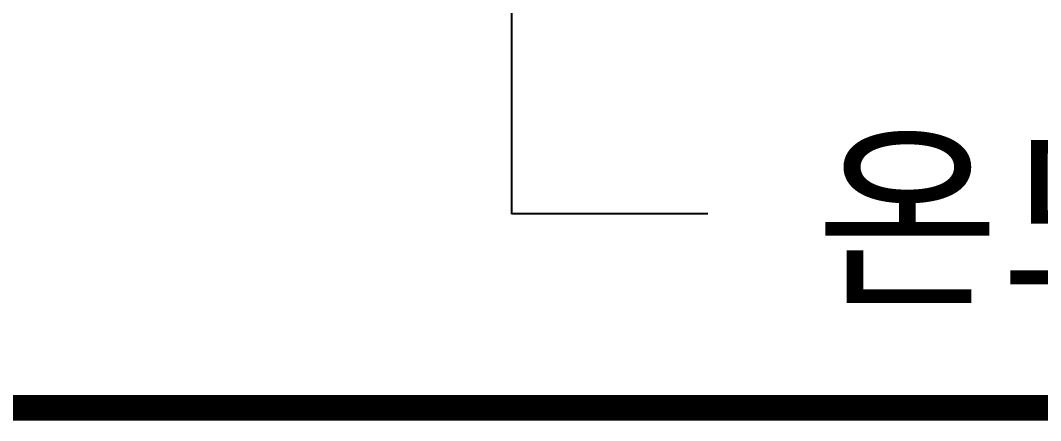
# Model space of a CAD drawing. Header units: millimetres. Extents: x -408440 to 245560, y -226171 to -13195.
# Drawn here: x 177593 to 187987, y -226171 to -222092 of the extents above; entities that cross this region are included whole.
import ezdxf
from ezdxf.enums import TextEntityAlignment as Align

# ---------------------------------------------------------------- set-up
doc = ezdxf.new("R2010")
doc.units = ezdxf.units.MM
doc.header["$LTSCALE"] = 5
doc.header["$MEASUREMENT"] = 0
doc.linetypes.add('DASHDOTX2', pattern=[2, 1, -0.5, 0, -0.5])
for name, color, linetype, lineweight in [('A-MKXS-LEAD', 7, 'CONTINUOUS', 25), ('A-MKXS-MAK2', 3, 'DASHDOTX2', 25), ('A-MKXS-TEXT1', 3, 'CONTINUOUS', 25)]:
    doc.layers.add(name, color=color, linetype=linetype, lineweight=lineweight)
doc.styles.add('돋움체', font='')
doc.styles.get('돋움체').set_extended_font_data('DotumChe')

msp = doc.modelspace()

# ---------------------------------------------------------------- linework, layer by layer
at = {"layer": 'A-MKXS-LEAD'}
for p in [(182595.8, -216395.2), (184595.8, -224062.7)]:
    msp.add_line(p, (182595.8, -224062.7), dxfattribs=at)
at = {"layer": 'A-MKXS-MAK2', "ltscale": 500, "const_width": 262.5}
msp.add_lwpolyline([(146672.6, -226040), (210060, -226040, 0.4142136), (215060, -221040), (215060, -196038.5, 0.4142136), (210060, -191038.5), (146672.6, -191038.5, 0.4142136), (141672.6, -196038.5), (141672.6, -221040, 0.4142136)], format="xyb", close=True, dxfattribs=at)

# ---------------------------------------------------------------- texts
at = {"layer": 'A-MKXS-TEXT1', "style": '돋움체'}
msp.add_text('온도차로 인한 습기발생', height=1500, dxfattribs=at).set_placement((185692.8, -224104.6), align=Align.MIDDLE_LEFT)

doc.saveas('drawing.dxf')
